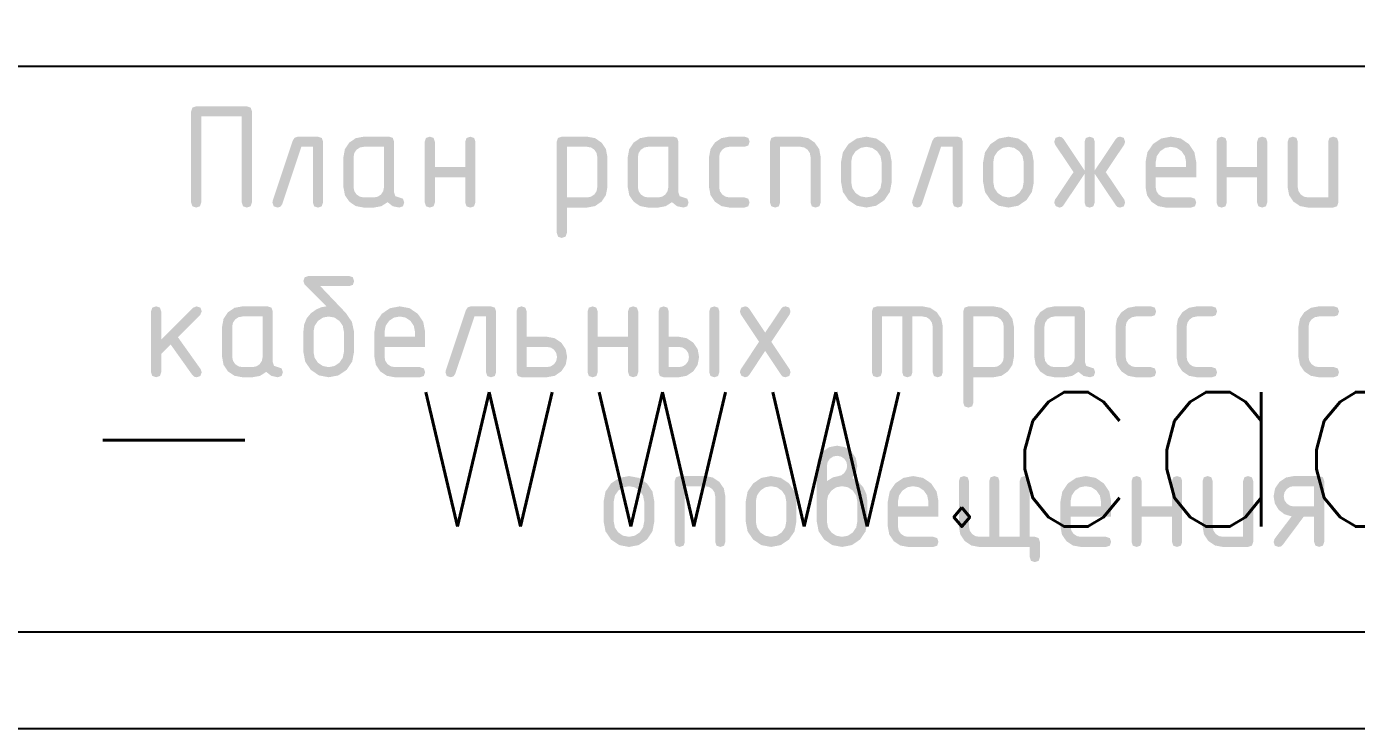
# Model space of a CAD drawing. Header units: millimetres. Extents: x 0 to 420, y 0 to 297.
# Drawn here: x 337.33 to 361.21, y 0 to 12.61 of the extents above; entities that cross this region are included whole.
import ezdxf

# ---------------------------------------------------------------- set-up
doc = ezdxf.new("R2010")
doc.units = ezdxf.units.MM
doc.layers.get('0').update_dxf_attribs({"linetype": 'CONTINUOUS'})
doc.styles.get("Standard").update_dxf_attribs({"font": 'STANDARD'})

# ---------------------------------------------------------------- blocks, each defined once
blk = doc.blocks.new('ABViewer')
at = {"color": 0, "true_color": 0x000001, "insert": (0, 0), "char_height": 0.05, "attachment_point": 1}
blk.add_mtext('ABViewer 16 trial version - www.cadsofttools.com', dxfattribs=at)

msp = doc.modelspace()

# ---------------------------------------------------------------- hatches: boundary and pattern name
at = {"true_color": 0x000007}
for points in [[(340.378852, 11.174677), (341.288357, 11.174677), (341.35657, 11.151939), (341.379307, 11.083727), (341.379307, 9.446617), (341.35657, 9.378404), (341.288357, 9.355667), (341.220144, 9.378404), (341.197406, 9.446617), (341.197406, 10.992776), (340.469802, 10.992776), (340.469802, 9.446617), (340.447064, 9.378404), (340.378852, 9.355667), (340.310639, 9.378404), (340.287901, 9.446617), (340.287901, 11.083727), (340.310639, 11.151939)], [(342.202357, 10.628974), (342.566159, 10.628974), (342.634372, 10.606236), (342.65711, 10.538023), (342.65711, 9.446617), (342.634372, 9.378404), (342.566159, 9.355667), (342.497946, 9.378404), (342.475209, 9.446617), (342.475209, 10.447073), (342.267401, 10.447073), (341.923993, 9.417954), (341.89223, 9.371101), (341.838555, 9.355667), (341.770342, 9.378818), (341.747604, 9.448271), (341.752014, 9.475832), (342.111407, 10.55456), (342.146547, 10.61037)], [(344.665035, 9.90137), (344.665035, 9.446617), (344.642297, 9.378404), (344.574085, 9.355667), (344.505872, 9.378404), (344.483134, 9.446617), (344.483134, 10.538023), (344.505872, 10.606236), (344.574085, 10.628974), (344.642297, 10.606236), (344.665035, 10.538023), (344.665035, 10.083271), (345.210738, 10.083271), (345.210738, 10.538023), (345.233476, 10.606236), (345.301689, 10.628974), (345.369902, 10.606236), (345.392639, 10.538023), (345.392639, 9.446617), (345.369902, 9.378404), (345.301689, 9.355667), (345.233476, 9.378404), (345.210738, 9.446617), (345.210738, 9.90137)], [(349.771168, 10.265172), (349.771168, 9.719469), (349.784466, 9.650085), (349.824636, 9.591036), (349.883685, 9.550866), (349.953069, 9.537568), (350.225921, 9.537568), (350.294134, 9.51483), (350.316871, 9.446617), (350.294134, 9.378404), (350.225921, 9.355667), (349.953069, 9.355667), (349.812027, 9.381849), (349.694549, 9.460949), (349.61545, 9.578427), (349.589267, 9.719469), (349.589267, 10.265172), (349.61545, 10.406214), (349.694549, 10.523692), (349.812027, 10.602585), (349.953069, 10.628974), (350.225921, 10.628974), (350.294134, 10.606236), (350.316871, 10.538023), (350.294134, 10.469811), (350.225921, 10.447073), (349.953069, 10.447073), (349.882789, 10.433844), (349.824085, 10.394156), (349.784397, 10.335452)], [(350.684045, 9.446617), (350.684045, 10.538023), (350.706782, 10.606236), (350.774995, 10.628974), (351.229748, 10.628974), (351.369826, 10.60224), (351.487166, 10.522589), (351.566816, 10.405249), (351.59355, 10.265172), (351.59355, 9.446617), (351.570812, 9.378404), (351.5026, 9.355667), (351.434387, 9.378404), (351.411649, 9.446617), (351.411649, 10.265172), (351.398489, 10.335934), (351.359284, 10.394707), (351.30051, 10.433913), (351.229748, 10.447073), (350.865946, 10.447073), (350.865946, 9.446617), (350.843208, 9.378404), (350.774995, 9.355667), (350.706782, 9.378404)], [(353.69045, 10.628974), (354.054252, 10.628974), (354.122465, 10.606236), (354.145202, 10.538023), (354.145202, 9.446617), (354.122465, 9.378404), (354.054252, 9.355667), (353.986039, 9.378404), (353.963301, 9.446617), (353.963301, 10.447073), (353.755493, 10.447073), (353.412086, 9.417954), (353.380322, 9.371101), (353.326648, 9.355667), (353.258435, 9.378818), (353.235697, 9.448271), (353.240107, 9.475832), (353.599499, 10.55456), (353.634639, 10.61037)], [(356.333052, 9.963657), (355.954367, 9.395905), (355.922121, 9.365657), (355.8783, 9.355667), (355.814359, 9.382676), (355.787349, 9.446617), (355.802783, 9.49788), (356.134615, 9.99232), (355.802783, 10.487312), (355.787349, 10.538023), (355.810087, 10.606236), (355.8783, 10.628974), (355.922121, 10.619052), (355.954367, 10.589286), (356.333052, 10.021535), (356.333052, 10.538023), (356.35579, 10.606236), (356.424003, 10.628974), (356.492216, 10.606236), (356.514953, 10.538023), (356.514953, 10.021535), (356.894189, 10.589286), (356.925953, 10.619052), (356.969706, 10.628974), (357.037919, 10.606236), (357.060656, 10.538023), (357.045774, 10.487312), (356.713391, 9.99232), (357.045774, 9.49788), (357.060656, 9.446617), (357.037919, 9.378404), (356.969706, 9.355667), (356.925953, 9.365657), (356.894189, 9.395905), (356.514953, 9.963657), (356.514953, 9.446617), (356.492216, 9.378404), (356.424003, 9.355667), (356.35579, 9.378404), (356.333052, 9.446617)], [(358.885828, 9.90137), (358.885828, 9.446617), (358.863091, 9.378404), (358.794878, 9.355667), (358.726665, 9.378404), (358.703927, 9.446617), (358.703927, 10.538023), (358.726665, 10.606236), (358.794878, 10.628974), (358.863091, 10.606236), (358.885828, 10.538023), (358.885828, 10.083271), (359.431531, 10.083271), (359.431531, 10.538023), (359.454269, 10.606236), (359.522482, 10.628974), (359.590695, 10.606236), (359.613432, 10.538023), (359.613432, 9.446617), (359.590695, 9.378404), (359.522482, 9.355667), (359.454269, 9.378404), (359.431531, 9.446617), (359.431531, 9.90137)], [(360.889258, 10.538023), (360.889258, 9.446617), (360.866521, 9.378404), (360.798308, 9.355667), (360.343555, 9.355667), (360.202513, 9.381849), (360.085035, 9.460949), (360.005936, 9.578427), (359.979753, 9.719469), (359.979753, 10.538023), (360.002491, 10.606236), (360.070704, 10.628974), (360.138917, 10.606236), (360.161654, 10.538023), (360.161654, 9.719469), (360.174952, 9.650085), (360.215122, 9.591036), (360.274171, 9.550866), (360.343555, 9.537568), (360.707357, 9.537568), (360.707357, 10.538023), (360.730095, 10.606236), (360.798308, 10.628974), (360.866521, 10.606236)], [(339.750135, 6.982905), (340.322297, 7.555067), (340.386789, 7.580974), (340.455002, 7.558236), (340.47774, 7.490023), (340.450179, 7.426634), (340.050548, 7.027003), (340.460101, 6.450983), (340.47774, 6.397515), (340.455002, 6.33006), (340.386789, 6.307667), (340.343863, 6.317244), (340.311273, 6.346252), (339.91991, 6.896365), (339.750135, 6.72659), (339.750135, 6.398617), (339.727398, 6.330404), (339.659185, 6.307667), (339.590972, 6.330404), (339.568234, 6.398617), (339.568234, 7.490023), (339.590972, 7.558236), (339.659185, 7.580974), (339.727398, 7.558236), (339.750135, 7.490023)], [(345.310169, 7.580974), (345.673971, 7.580974), (345.742184, 7.558236), (345.764921, 7.490023), (345.764921, 6.398617), (345.742184, 6.330404), (345.673971, 6.307667), (345.605758, 6.330404), (345.58302, 6.398617), (345.58302, 7.399073), (345.375212, 7.399073), (345.031805, 6.369954), (345.000041, 6.323101), (344.946367, 6.307667), (344.878154, 6.330818), (344.855416, 6.400271), (344.859826, 6.427832), (345.219218, 7.50656), (345.254358, 7.56237)], [(347.588969, 6.85337), (347.588969, 6.398617), (347.566232, 6.330404), (347.498019, 6.307667), (347.429806, 6.330404), (347.407068, 6.398617), (347.407068, 7.490023), (347.429806, 7.558236), (347.498019, 7.580974), (347.566232, 7.558236), (347.588969, 7.490023), (347.588969, 7.035271), (348.134672, 7.035271), (348.134672, 7.490023), (348.15741, 7.558236), (348.225623, 7.580974), (348.293836, 7.558236), (348.316573, 7.490023), (348.316573, 6.398617), (348.293836, 6.330404), (348.225623, 6.307667), (348.15741, 6.330404), (348.134672, 6.398617), (348.134672, 6.85337)], [(350.707593, 6.94432), (351.03722, 6.44988), (351.052103, 6.398617), (351.029365, 6.330404), (350.961152, 6.307667), (350.9174, 6.317657), (350.885636, 6.347905), (350.59735, 6.780609), (350.309616, 6.347905), (350.27737, 6.317657), (350.233548, 6.307667), (350.169607, 6.334676), (350.142598, 6.398617), (350.158032, 6.44988), (350.487107, 6.94432), (350.158032, 7.439312), (350.142598, 7.490023), (350.165335, 7.558236), (350.233548, 7.580974), (350.27737, 7.571052), (350.309616, 7.541286), (350.59735, 7.109685), (350.885636, 7.541286), (350.9174, 7.571052), (350.961152, 7.580974), (351.029365, 7.55865), (351.052103, 7.491677), (351.03722, 7.439312)], [(352.604152, 7.580974), (353.422707, 7.580974), (353.562784, 7.55424), (353.680124, 7.474589), (353.759775, 7.357249), (353.786509, 7.217172), (353.786509, 6.398617), (353.763771, 6.330404), (353.695558, 6.307667), (353.627345, 6.330404), (353.604608, 6.398617), (353.604608, 7.217172), (353.591447, 7.287934), (353.552242, 7.346707), (353.493469, 7.385913), (353.422707, 7.399073), (353.240806, 7.399073), (353.240806, 6.398617), (353.218068, 6.330404), (353.149855, 6.307667), (353.081642, 6.330404), (353.058905, 6.398617), (353.058905, 7.399073), (352.695102, 7.399073), (352.695102, 6.398617), (352.672365, 6.330404), (352.604152, 6.307667), (352.535939, 6.330404), (352.513201, 6.398617), (352.513201, 7.490023), (352.535939, 7.558236)], [(357.071384, 7.217172), (357.071384, 6.671469), (357.084682, 6.602085), (357.124852, 6.543036), (357.183901, 6.502866), (357.253285, 6.489568), (357.526137, 6.489568), (357.594349, 6.46683), (357.617087, 6.398617), (357.594349, 6.330404), (357.526137, 6.307667), (357.253285, 6.307667), (357.112243, 6.333849), (356.994765, 6.412949), (356.915666, 6.530427), (356.889483, 6.671469), (356.889483, 7.217172), (356.915666, 7.358214), (356.994765, 7.475692), (357.112243, 7.554585), (357.253285, 7.580974), (357.526137, 7.580974), (357.594349, 7.558236), (357.617087, 7.490023), (357.594349, 7.421811), (357.526137, 7.399073), (357.253285, 7.399073), (357.183005, 7.385844), (357.124301, 7.346156), (357.084613, 7.287452)], [(358.166162, 7.217172), (358.166162, 6.671469), (358.17946, 6.602085), (358.219629, 6.543036), (358.278678, 6.502866), (358.348063, 6.489568), (358.620914, 6.489568), (358.689127, 6.46683), (358.711865, 6.398617), (358.689127, 6.330404), (358.620914, 6.307667), (358.348063, 6.307667), (358.20702, 6.333849), (358.089543, 6.412949), (358.010443, 6.530427), (357.984261, 6.671469), (357.984261, 7.217172), (358.010443, 7.358214), (358.089543, 7.475692), (358.20702, 7.554585), (358.348063, 7.580974), (358.620914, 7.580974), (358.689127, 7.558236), (358.711865, 7.490023), (358.689127, 7.421811), (358.620914, 7.399073), (358.348063, 7.399073), (358.277783, 7.385844), (358.219078, 7.346156), (358.179391, 7.287452)], [(360.355717, 7.217172), (360.355717, 6.671469), (360.369015, 6.602085), (360.409185, 6.543036), (360.468234, 6.502866), (360.537618, 6.489568), (360.810469, 6.489568), (360.878682, 6.46683), (360.90142, 6.398617), (360.878682, 6.330404), (360.810469, 6.307667), (360.537618, 6.307667), (360.396576, 6.333849), (360.279098, 6.412949), (360.199998, 6.530427), (360.173816, 6.671469), (360.173816, 7.217172), (360.199998, 7.358214), (360.279098, 7.475692), (360.396576, 7.554585), (360.537618, 7.580974), (360.810469, 7.580974), (360.878682, 7.558236), (360.90142, 7.490023), (360.878682, 7.421811), (360.810469, 7.399073), (360.537618, 7.399073), (360.467338, 7.385844), (360.408633, 7.346156), (360.368946, 7.287452)], [(348.97206, 3.350617), (348.97206, 4.442023), (348.994798, 4.510236), (349.063011, 4.532974), (349.517764, 4.532974), (349.657841, 4.50624), (349.775181, 4.426589), (349.854832, 4.309249), (349.881566, 4.169172), (349.881566, 3.350617), (349.858828, 3.282404), (349.790615, 3.259667), (349.722402, 3.282404), (349.699665, 3.350617), (349.699665, 4.169172), (349.686504, 4.239934), (349.647299, 4.298707), (349.588526, 4.337913), (349.517764, 4.351073), (349.153961, 4.351073), (349.153961, 3.350617), (349.131224, 3.282404), (349.063011, 3.259667), (348.994798, 3.282404)], [(355.348672, 3.259667), (354.439167, 3.259667), (354.298125, 3.286125), (354.180647, 3.3655), (354.101548, 3.482909), (354.075365, 3.623469), (354.075365, 4.442023), (354.098102, 4.510236), (354.166315, 4.532974), (354.234528, 4.510236), (354.257266, 4.442023), (354.257266, 3.623469), (354.270564, 3.554085), (354.310734, 3.495036), (354.369783, 3.454866), (354.439167, 3.441568), (354.621068, 3.441568), (354.621068, 4.442023), (354.643806, 4.510236), (354.712018, 4.532974), (354.780231, 4.510236), (354.802969, 4.442023), (354.802969, 3.441568), (355.166771, 3.441568), (355.166771, 4.442023), (355.189509, 4.510236), (355.257722, 4.532974), (355.325934, 4.510236), (355.348672, 4.442023), (355.348672, 3.441568), (355.439623, 3.441568), (355.507835, 3.41883), (355.530573, 3.350617), (355.530573, 3.077766), (355.507835, 3.009553), (355.439623, 2.986815), (355.37141, 3.009553), (355.348672, 3.077766)], [(357.357721, 3.80537), (357.357721, 3.350617), (357.334984, 3.282404), (357.266771, 3.259667), (357.198558, 3.282404), (357.17582, 3.350617), (357.17582, 4.442023), (357.198558, 4.510236), (357.266771, 4.532974), (357.334984, 4.510236), (357.357721, 4.442023), (357.357721, 3.987271), (357.903424, 3.987271), (357.903424, 4.442023), (357.926162, 4.510236), (357.994375, 4.532974), (358.062588, 4.510236), (358.085325, 4.442023), (358.085325, 3.350617), (358.062588, 3.282404), (357.994375, 3.259667), (357.926162, 3.282404), (357.903424, 3.350617), (357.903424, 3.80537)], [(359.361151, 4.442023), (359.361151, 3.350617), (359.338414, 3.282404), (359.270201, 3.259667), (358.815448, 3.259667), (358.674406, 3.285849), (358.556928, 3.364949), (358.477829, 3.482427), (358.451646, 3.623469), (358.451646, 4.442023), (358.474384, 4.510236), (358.542597, 4.532974), (358.61081, 4.510236), (358.633547, 4.442023), (358.633547, 3.623469), (358.646845, 3.554085), (358.687015, 3.495036), (358.746064, 3.454866), (358.815448, 3.441568), (359.17925, 3.441568), (359.17925, 4.442023), (359.201988, 4.510236), (359.270201, 4.532974), (359.338414, 4.510236)]]:
    msp.add_hatch(color=0, dxfattribs=at).paths.add_polyline_path(points, flags=0)
h = msp.add_hatch(color=0, dxfattribs=at)
h.paths.add_polyline_path([(343.751035, 10.447073), (343.387233, 10.447073), (343.316953, 10.433844), (343.258248, 10.394156), (343.218561, 10.335452), (343.205332, 10.265172), (343.205332, 9.719469), (343.21863, 9.650085), (343.2588, 9.591036), (343.317848, 9.550866), (343.387233, 9.537568), (343.569134, 9.537568), (343.639414, 9.550797), (343.698118, 9.590484), (343.737806, 9.649189), (343.751035, 9.719469)], flags=0)
h.paths.add_polyline_path([(344.114837, 9.446617), (344.092099, 9.378404), (344.023886, 9.355667), (343.908407, 9.379713), (343.816078, 9.452129), (343.703768, 9.379713), (343.569134, 9.355667), (343.387233, 9.355667), (343.24619, 9.381849), (343.128713, 9.460949), (343.049613, 9.578427), (343.023431, 9.719469), (343.023431, 10.265172), (343.049613, 10.406214), (343.128713, 10.523692), (343.24619, 10.602585), (343.387233, 10.628974), (343.841985, 10.628974), (343.910198, 10.606236), (343.932936, 10.538023), (343.932936, 9.628518), (343.955673, 9.560305), (344.023886, 9.537568), (344.092099, 9.51483)], flags=0)
h = msp.add_hatch(color=0, dxfattribs=at)
h.paths.add_polyline_path([(346.853738, 10.538023), (346.876475, 10.606236), (346.944688, 10.628974), (347.399441, 10.628974), (347.540483, 10.602585), (347.657961, 10.523692), (347.736853, 10.406214), (347.763243, 10.265172), (347.763243, 9.719469), (347.736853, 9.578909), (347.657961, 9.4615), (347.540483, 9.382125), (347.399441, 9.355667), (347.035639, 9.355667), (347.035639, 8.900914), (347.012901, 8.832701), (346.944688, 8.809964), (346.876475, 8.832701), (346.853738, 8.900914)], flags=0)
h.paths.add_polyline_path([(347.035639, 10.447073), (347.035639, 9.537568), (347.399441, 9.537568), (347.469721, 9.550797), (347.528425, 9.590484), (347.568113, 9.649189), (347.581342, 9.719469), (347.581342, 10.265172), (347.568182, 10.335934), (347.528976, 10.394707), (347.470203, 10.433913), (347.399441, 10.447073)], flags=0)
h = msp.add_hatch(color=0, dxfattribs=at)
h.paths.add_polyline_path([(348.857168, 10.447073), (348.493366, 10.447073), (348.423086, 10.433844), (348.364382, 10.394156), (348.324694, 10.335452), (348.311465, 10.265172), (348.311465, 9.719469), (348.324763, 9.650085), (348.364933, 9.591036), (348.423982, 9.550866), (348.493366, 9.537568), (348.675267, 9.537568), (348.745547, 9.550797), (348.804251, 9.590484), (348.843939, 9.649189), (348.857168, 9.719469)], flags=0)
h.paths.add_polyline_path([(349.22097, 9.446617), (349.198232, 9.378404), (349.13002, 9.355667), (349.01454, 9.379713), (348.922211, 9.452129), (348.809901, 9.379713), (348.675267, 9.355667), (348.493366, 9.355667), (348.352324, 9.381849), (348.234846, 9.460949), (348.155747, 9.578427), (348.129564, 9.719469), (348.129564, 10.265172), (348.155747, 10.406214), (348.234846, 10.523692), (348.352324, 10.602585), (348.493366, 10.628974), (348.948118, 10.628974), (349.016331, 10.606236), (349.039069, 10.538023), (349.039069, 9.628518), (349.061807, 9.560305), (349.13002, 9.537568), (349.198232, 9.51483)], flags=0)
h = msp.add_hatch(color=0, dxfattribs=at)
h.paths.add_polyline_path([(351.959871, 9.810419), (351.959871, 10.174221), (351.993013, 10.349025), (352.092714, 10.496131), (352.239819, 10.595625), (352.414624, 10.628974), (352.591219, 10.59597), (352.737636, 10.497234), (352.836372, 10.350817), (352.869376, 10.174221), (352.869376, 9.810419), (352.836028, 9.635615), (352.736533, 9.48851), (352.589428, 9.388808), (352.414624, 9.355667), (352.239819, 9.388808), (352.092714, 9.48851), (351.993013, 9.635615)], flags=0)
h.paths.add_polyline_path([(352.687475, 9.810419), (352.687475, 10.174221), (352.667356, 10.278746), (352.607549, 10.367147), (352.519148, 10.426954), (352.414624, 10.447073), (352.309686, 10.426954), (352.221698, 10.367147), (352.161685, 10.278746), (352.141772, 10.174221), (352.141772, 9.810419), (352.161616, 9.704999), (352.221147, 9.616943), (352.309204, 9.557411), (352.414624, 9.537568), (352.519148, 9.55748), (352.607549, 9.617494), (352.667356, 9.705482)], flags=0)
h = msp.add_hatch(color=0, dxfattribs=at)
h.paths.add_polyline_path([(354.511523, 9.810419), (354.511523, 10.174221), (354.544665, 10.349025), (354.644366, 10.496131), (354.791472, 10.595625), (354.966276, 10.628974), (355.142871, 10.59597), (355.289288, 10.497234), (355.388024, 10.350817), (355.421028, 10.174221), (355.421028, 9.810419), (355.38768, 9.635615), (355.288185, 9.48851), (355.14108, 9.388808), (354.966276, 9.355667), (354.791472, 9.388808), (354.644366, 9.48851), (354.544665, 9.635615)], flags=0)
h.paths.add_polyline_path([(355.239127, 9.810419), (355.239127, 10.174221), (355.219008, 10.278746), (355.159201, 10.367147), (355.0708, 10.426954), (354.966276, 10.447073), (354.861338, 10.426954), (354.77335, 10.367147), (354.713337, 10.278746), (354.693424, 10.174221), (354.693424, 9.810419), (354.713268, 9.704999), (354.772799, 9.616943), (354.860856, 9.557411), (354.966276, 9.537568), (355.0708, 9.55748), (355.159201, 9.617494), (355.219008, 9.705482)], flags=0)
h = msp.add_hatch(color=0, dxfattribs=at)
h.paths.add_polyline_path([(357.882854, 10.447073), (357.777916, 10.426954), (357.689928, 10.367147), (357.629915, 10.278746), (357.610002, 10.174221), (357.610002, 10.083271), (358.155705, 10.083271), (358.155705, 10.174221), (358.135586, 10.278746), (358.075779, 10.367147), (357.987378, 10.426954)], flags=0)
h.paths.add_polyline_path([(357.610002, 9.90137), (357.610002, 9.719469), (357.6233, 9.650085), (357.66347, 9.591036), (357.722519, 9.550866), (357.791903, 9.537568), (358.246656, 9.537568), (358.314869, 9.51483), (358.337606, 9.446617), (358.314869, 9.378404), (358.246656, 9.355667), (357.791903, 9.355667), (357.650861, 9.381849), (357.533383, 9.460949), (357.454284, 9.578427), (357.428101, 9.719469), (357.428101, 10.174221), (357.461243, 10.349025), (357.560944, 10.496131), (357.70805, 10.595625), (357.882854, 10.628974), (358.059449, 10.59597), (358.205866, 10.497234), (358.304602, 10.350817), (358.337606, 10.174221), (358.337606, 9.90137)], flags=0)
h = msp.add_hatch(color=0, dxfattribs=at)
h.paths.add_polyline_path([(343.213269, 7.126221), (343.213269, 6.762419), (343.179921, 6.587615), (343.080426, 6.44051), (342.933321, 6.340808), (342.758517, 6.307667), (342.583712, 6.340808), (342.436607, 6.44051), (342.336906, 6.587615), (342.303764, 6.762419), (342.303764, 7.126221), (342.318457, 7.254284), (342.362606, 7.364002), (342.436314, 7.455426), (342.539684, 7.528609), (342.633942, 7.567814), (342.721585, 7.580974), (342.321954, 7.980605), (342.303764, 8.034624), (342.326502, 8.103595), (342.394714, 8.126677), (343.123972, 8.126677), (343.192185, 8.103939), (343.214923, 8.035727), (343.192185, 7.967514), (343.123972, 7.944776), (342.606932, 7.944776), (343.064441, 7.464116), (343.176062, 7.300957)], flags=0)
h.paths.add_polyline_path([(343.031368, 6.762419), (343.031368, 7.126221), (343.011249, 7.230746), (342.951442, 7.319147), (342.863041, 7.378954), (342.758517, 7.399073), (342.653579, 7.378954), (342.565591, 7.319147), (342.505578, 7.230746), (342.485665, 7.126221), (342.485665, 6.762419), (342.505509, 6.656999), (342.56504, 6.568943), (342.653097, 6.509411), (342.758517, 6.489568), (342.863041, 6.50948), (342.951442, 6.569494), (343.011249, 6.657482)], flags=0)
h = msp.add_hatch(color=0, dxfattribs=at)
h.paths.add_polyline_path([(341.571665, 7.399073), (341.207863, 7.399073), (341.137583, 7.385844), (341.078878, 7.346156), (341.039191, 7.287452), (341.025961, 7.217172), (341.025961, 6.671469), (341.03926, 6.602085), (341.079429, 6.543036), (341.138478, 6.502866), (341.207863, 6.489568), (341.389764, 6.489568), (341.460044, 6.502797), (341.518748, 6.542484), (341.558435, 6.601189), (341.571665, 6.671469)], flags=0)
h.paths.add_polyline_path([(341.935467, 6.398617), (341.912729, 6.330404), (341.844516, 6.307667), (341.729037, 6.331713), (341.636708, 6.404129), (341.524398, 6.331713), (341.389764, 6.307667), (341.207863, 6.307667), (341.06682, 6.333849), (340.949343, 6.412949), (340.870243, 6.530427), (340.84406, 6.671469), (340.84406, 7.217172), (340.870243, 7.358214), (340.949343, 7.475692), (341.06682, 7.554585), (341.207863, 7.580974), (341.662615, 7.580974), (341.730828, 7.558236), (341.753566, 7.490023), (341.753566, 6.580518), (341.776303, 6.512305), (341.844516, 6.489568), (341.912729, 6.46683)], flags=0)
h = msp.add_hatch(color=0, dxfattribs=at)
h.paths.add_polyline_path([(344.034343, 7.399073), (343.929405, 7.378954), (343.841417, 7.319147), (343.781404, 7.230746), (343.761491, 7.126221), (343.761491, 7.035271), (344.307194, 7.035271), (344.307194, 7.126221), (344.287075, 7.230746), (344.227268, 7.319147), (344.138867, 7.378954)], flags=0)
h.paths.add_polyline_path([(343.761491, 6.85337), (343.761491, 6.671469), (343.774789, 6.602085), (343.814959, 6.543036), (343.874008, 6.502866), (343.943392, 6.489568), (344.398145, 6.489568), (344.466358, 6.46683), (344.489095, 6.398617), (344.466358, 6.330404), (344.398145, 6.307667), (343.943392, 6.307667), (343.80235, 6.333849), (343.684872, 6.412949), (343.605773, 6.530427), (343.57959, 6.671469), (343.57959, 7.126221), (343.612732, 7.301025), (343.712433, 7.448131), (343.859538, 7.547625), (344.034343, 7.580974), (344.210938, 7.54797), (344.357355, 7.449234), (344.456091, 7.302817), (344.489095, 7.126221), (344.489095, 6.85337)], flags=0)
h = msp.add_hatch(color=0, dxfattribs=at)
h.paths.add_polyline_path([(347.040747, 6.671469), (347.014358, 6.530427), (346.935465, 6.412949), (346.817987, 6.333849), (346.676945, 6.307667), (346.222193, 6.307667), (346.15398, 6.330404), (346.131242, 6.398617), (346.131242, 7.490023), (346.15398, 7.558236), (346.222193, 7.580974), (346.290406, 7.558236), (346.313143, 7.490023), (346.313143, 7.035271), (346.676945, 7.035271), (346.817987, 7.008537), (346.935465, 6.928886), (347.014358, 6.811546)], flags=0)
h.paths.add_polyline_path([(346.858846, 6.671469), (346.845686, 6.742231), (346.806481, 6.801004), (346.747708, 6.84021), (346.676945, 6.85337), (346.313143, 6.85337), (346.313143, 6.489568), (346.676945, 6.489568), (346.747225, 6.502797), (346.80593, 6.542484), (346.845617, 6.601189)], flags=0)
h = msp.add_hatch(color=0, dxfattribs=at)
h.paths.add_polyline_path([(349.410498, 6.671469), (349.384109, 6.530427), (349.305216, 6.412949), (349.187739, 6.333849), (349.046696, 6.307667), (348.773845, 6.307667), (348.705632, 6.330404), (348.682894, 6.398617), (348.682894, 7.490023), (348.705632, 7.558236), (348.773845, 7.580974), (348.842058, 7.558236), (348.864795, 7.490023), (348.864795, 7.035271), (349.046696, 7.035271), (349.187739, 7.008881), (349.305216, 6.929989), (349.384109, 6.812511)], flags=0)
h.paths.add_polyline_path([(349.228597, 6.671469), (349.215437, 6.742231), (349.176232, 6.801004), (349.117459, 6.84021), (349.046696, 6.85337), (348.864795, 6.85337), (348.864795, 6.489568), (349.046696, 6.489568), (349.116976, 6.502797), (349.175681, 6.542484), (349.215368, 6.601189)], flags=0)
h.paths.add_polyline_path([(349.5924, 7.490023), (349.615137, 7.558236), (349.68335, 7.580974), (349.751563, 7.558236), (349.774301, 7.490023), (349.774301, 6.398617), (349.751563, 6.330404), (349.68335, 6.307667), (349.615137, 6.330404), (349.5924, 6.398617)], flags=0)
h = msp.add_hatch(color=0, dxfattribs=at)
h.paths.add_polyline_path([(354.153953, 7.490023), (354.176691, 7.558236), (354.244904, 7.580974), (354.699657, 7.580974), (354.840699, 7.554585), (354.958176, 7.475692), (355.037069, 7.358214), (355.063459, 7.217172), (355.063459, 6.671469), (355.037069, 6.530909), (354.958176, 6.4135), (354.840699, 6.334125), (354.699657, 6.307667), (354.335854, 6.307667), (354.335854, 5.852914), (354.313117, 5.784701), (354.244904, 5.761964), (354.176691, 5.784701), (354.153953, 5.852914)], flags=0)
h.paths.add_polyline_path([(354.335854, 7.399073), (354.335854, 6.489568), (354.699657, 6.489568), (354.769936, 6.502797), (354.828641, 6.542484), (354.868328, 6.601189), (354.881558, 6.671469), (354.881558, 7.217172), (354.868397, 7.287934), (354.829192, 7.346707), (354.770419, 7.385913), (354.699657, 7.399073)], flags=0)
h = msp.add_hatch(color=0, dxfattribs=at)
h.paths.add_polyline_path([(356.157384, 7.399073), (355.793582, 7.399073), (355.723302, 7.385844), (355.664597, 7.346156), (355.62491, 7.287452), (355.611681, 7.217172), (355.611681, 6.671469), (355.624979, 6.602085), (355.665148, 6.543036), (355.724197, 6.502866), (355.793582, 6.489568), (355.975483, 6.489568), (356.045763, 6.502797), (356.104467, 6.542484), (356.144154, 6.601189), (356.157384, 6.671469)], flags=0)
h.paths.add_polyline_path([(356.521186, 6.398617), (356.498448, 6.330404), (356.430235, 6.307667), (356.314756, 6.331713), (356.222427, 6.404129), (356.110117, 6.331713), (355.975483, 6.307667), (355.793582, 6.307667), (355.652539, 6.333849), (355.535062, 6.412949), (355.455962, 6.530427), (355.429779, 6.671469), (355.429779, 7.217172), (355.455962, 7.358214), (355.535062, 7.475692), (355.652539, 7.554585), (355.793582, 7.580974), (356.248334, 7.580974), (356.316547, 7.558236), (356.339285, 7.490023), (356.339285, 6.580518), (356.362022, 6.512305), (356.430235, 6.489568), (356.498448, 6.46683)], flags=0)
h = msp.add_hatch(color=0, dxfattribs=at)
h.paths.add_polyline_path([(351.705614, 4.442023), (351.816477, 4.510236), (351.917832, 4.532974), (351.972264, 4.548752), (352.022562, 4.596364), (352.057565, 4.655619), (352.069416, 4.714875), (352.056255, 4.785637), (352.01705, 4.844411), (351.958277, 4.883616), (351.887515, 4.896776), (351.817235, 4.883547), (351.75853, 4.843859), (351.718843, 4.785155), (351.705614, 4.714875)], flags=0)
h.paths.add_polyline_path([(352.160366, 4.496043), (352.272883, 4.42783), (352.359355, 4.329024), (352.414683, 4.209204), (352.433218, 4.078221), (352.433218, 3.714419), (352.399869, 3.538719), (352.300375, 3.391958), (352.153269, 3.29274), (351.978465, 3.259667), (351.802765, 3.292808), (351.656004, 3.39251), (351.556786, 3.539615), (351.523713, 3.714419), (351.523713, 4.714875), (351.550171, 4.855917), (351.629546, 4.973395), (351.746955, 5.052288), (351.887515, 5.078677), (352.028557, 5.051943), (352.146035, 4.972293), (352.224927, 4.854953), (352.251317, 4.714875), (352.228579, 4.591196)], flags=0)
h.paths.add_polyline_path([(352.251317, 3.714419), (352.251317, 4.078221), (352.231473, 4.182746), (352.171942, 4.271147), (352.083885, 4.330954), (351.978465, 4.351073), (351.873045, 4.330954), (351.784989, 4.271147), (351.725457, 4.182746), (351.705614, 4.078221), (351.705614, 3.714419), (351.725457, 3.608999), (351.784989, 3.520943), (351.873045, 3.461411), (351.978465, 3.441568), (352.083885, 3.46148), (352.171942, 3.521494), (352.231473, 3.609482)], flags=0)
h = msp.add_hatch(color=0, dxfattribs=at)
h.paths.add_polyline_path([(347.696234, 3.714419), (347.696234, 4.078221), (347.729376, 4.253025), (347.829077, 4.400131), (347.976183, 4.499625), (348.150987, 4.532974), (348.327583, 4.49997), (348.473999, 4.401234), (348.572736, 4.254817), (348.60574, 4.078221), (348.60574, 3.714419), (348.572391, 3.539615), (348.472897, 3.39251), (348.325791, 3.292808), (348.150987, 3.259667), (347.976183, 3.292808), (347.829077, 3.39251), (347.729376, 3.539615)], flags=0)
h.paths.add_polyline_path([(348.423839, 3.714419), (348.423839, 4.078221), (348.403719, 4.182746), (348.343912, 4.271147), (348.255511, 4.330954), (348.150987, 4.351073), (348.046049, 4.330954), (347.958062, 4.271147), (347.898048, 4.182746), (347.878135, 4.078221), (347.878135, 3.714419), (347.897979, 3.608999), (347.95751, 3.520943), (348.045567, 3.461411), (348.150987, 3.441568), (348.255511, 3.46148), (348.343912, 3.521494), (348.403719, 3.609482)], flags=0)
h = msp.add_hatch(color=0, dxfattribs=at)
h.paths.add_polyline_path([(350.247887, 3.714419), (350.247887, 4.078221), (350.281028, 4.253025), (350.380729, 4.400131), (350.527835, 4.499625), (350.702639, 4.532974), (350.879235, 4.49997), (351.025651, 4.401234), (351.124388, 4.254817), (351.157392, 4.078221), (351.157392, 3.714419), (351.124043, 3.539615), (351.024549, 3.39251), (350.877443, 3.292808), (350.702639, 3.259667), (350.527835, 3.292808), (350.380729, 3.39251), (350.281028, 3.539615)], flags=0)
h.paths.add_polyline_path([(350.975491, 3.714419), (350.975491, 4.078221), (350.955371, 4.182746), (350.895564, 4.271147), (350.807163, 4.330954), (350.702639, 4.351073), (350.597702, 4.330954), (350.509714, 4.271147), (350.4497, 4.182746), (350.429788, 4.078221), (350.429788, 3.714419), (350.449631, 3.608999), (350.509163, 3.520943), (350.597219, 3.461411), (350.702639, 3.441568), (350.807163, 3.46148), (350.895564, 3.521494), (350.955371, 3.609482)], flags=0)
h = msp.add_hatch(color=0, dxfattribs=at)
h.paths.add_polyline_path([(353.254291, 4.351073), (353.149354, 4.330954), (353.061366, 4.271147), (353.001352, 4.182746), (352.98144, 4.078221), (352.98144, 3.987271), (353.527143, 3.987271), (353.527143, 4.078221), (353.507024, 4.182746), (353.447217, 4.271147), (353.358816, 4.330954)], flags=0)
h.paths.add_polyline_path([(352.98144, 3.80537), (352.98144, 3.623469), (352.994738, 3.554085), (353.034908, 3.495036), (353.093957, 3.454866), (353.163341, 3.441568), (353.618093, 3.441568), (353.686306, 3.41883), (353.709044, 3.350617), (353.686306, 3.282404), (353.618093, 3.259667), (353.163341, 3.259667), (353.022299, 3.285849), (352.904821, 3.364949), (352.825721, 3.482427), (352.799539, 3.623469), (352.799539, 4.078221), (352.832681, 4.253025), (352.932382, 4.400131), (353.079487, 4.499625), (353.254291, 4.532974), (353.430887, 4.49997), (353.577303, 4.401234), (353.67604, 4.254817), (353.709044, 4.078221), (353.709044, 3.80537)], flags=0)
h = msp.add_hatch(color=0, dxfattribs=at)
h.paths.add_polyline_path([(356.354747, 4.351073), (356.249809, 4.330954), (356.161821, 4.271147), (356.101808, 4.182746), (356.081895, 4.078221), (356.081895, 3.987271), (356.627598, 3.987271), (356.627598, 4.078221), (356.607479, 4.182746), (356.547672, 4.271147), (356.459271, 4.330954)], flags=0)
h.paths.add_polyline_path([(356.081895, 3.80537), (356.081895, 3.623469), (356.095193, 3.554085), (356.135363, 3.495036), (356.194412, 3.454866), (356.263796, 3.441568), (356.718549, 3.441568), (356.786762, 3.41883), (356.809499, 3.350617), (356.786762, 3.282404), (356.718549, 3.259667), (356.263796, 3.259667), (356.122754, 3.285849), (356.005276, 3.364949), (355.926177, 3.482427), (355.899994, 3.623469), (355.899994, 4.078221), (355.933136, 4.253025), (356.032837, 4.400131), (356.179943, 4.499625), (356.354747, 4.532974), (356.531342, 4.49997), (356.677759, 4.401234), (356.776495, 4.254817), (356.809499, 4.078221), (356.809499, 3.80537)], flags=0)
h = msp.add_hatch(color=0, dxfattribs=at)
h.paths.add_polyline_path([(360.051587, 3.808126), (359.923085, 3.845884), (359.818974, 3.926637), (359.750279, 4.038189), (359.727472, 4.169172), (359.753655, 4.310214), (359.832754, 4.427692), (359.950232, 4.506585), (360.091274, 4.532974), (360.546027, 4.532974), (360.61424, 4.510236), (360.636978, 4.442023), (360.636978, 3.350617), (360.61424, 3.282404), (360.546027, 3.259667), (360.477814, 3.282404), (360.455077, 3.350617), (360.455077, 3.80537), (360.270419, 3.80537), (359.891735, 3.297149), (359.85942, 3.2689), (359.818423, 3.259667), (359.75021, 3.282404), (359.727472, 3.350617), (359.745662, 3.405739)], flags=0)
h.paths.add_polyline_path([(359.909373, 4.169172), (359.922671, 4.099788), (359.962841, 4.040739), (360.02189, 4.000569), (360.091274, 3.987271), (360.455077, 3.987271), (360.455077, 4.351073), (360.091274, 4.351073), (360.020994, 4.337844), (359.96229, 4.298156), (359.922603, 4.239452)], flags=0)

# ---------------------------------------------------------------- linework, layer by layer
at = {"color": 0, "true_color": 0x000007}
for points in [[(0.211667, 0), (420.073667, 0), (420.073667, 296.926), (0.211667, 296.926)], [(7.239, 1.735667), (418.338, 1.735667), (418.338, 295.190333), (7.239, 295.190333)]]:
    msp.add_lwpolyline(points, close=True, dxfattribs=at)
for points in [[(336.973333, 11.895667), (418.338, 11.895667)], [(292.862, 1.735667), (418.338, 1.735667)]]:
    msp.add_lwpolyline(points, dxfattribs=at)

# ---------------------------------------------------------------- block references
at = {"color": 0, "true_color": 0x000000, "xscale": 72.47926017262638, "yscale": 72.47926017262638}
msp.add_blockref('ABViewer', (280.119667, 7.247926), dxfattribs=at)

doc.saveas('drawing.dxf')
